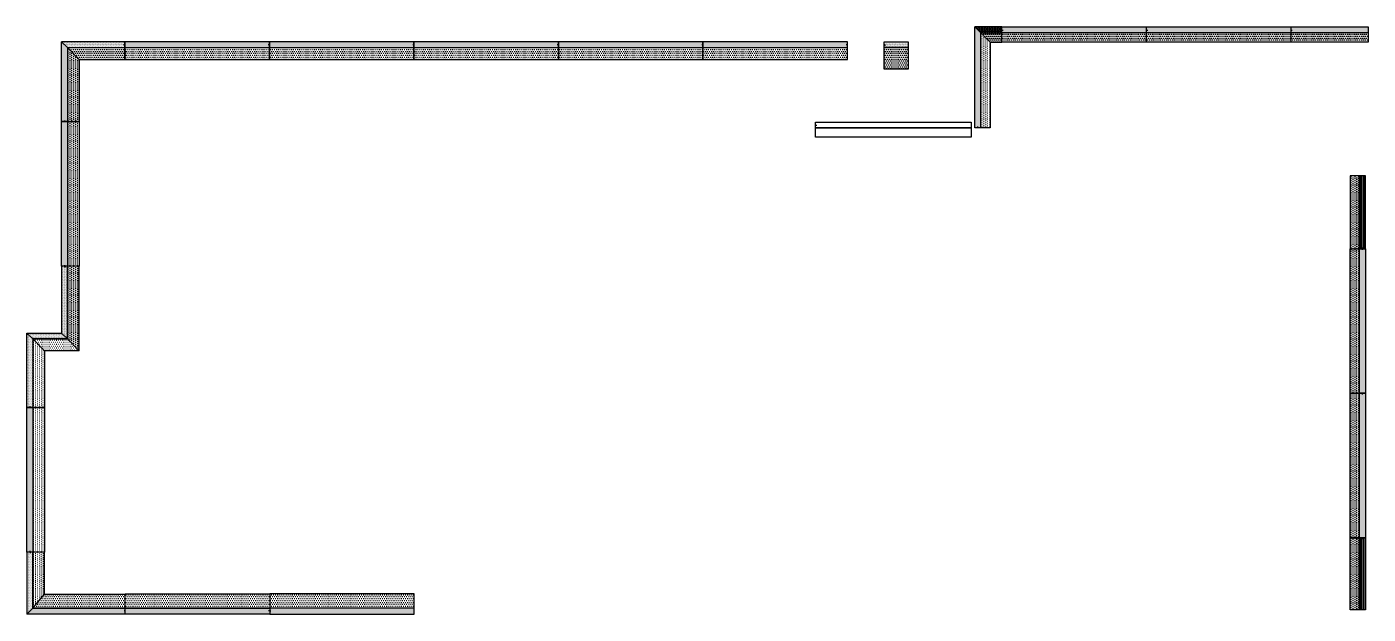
# Model space of a CAD drawing. Header units: millimetres. Extents: x 663313 to 1226001, y 1431724 to 1620898.
# Drawn here: x 685025 to 712865, y 1468232 to 1480417 of the extents above; entities that cross this region are included whole.
import ezdxf

# ---------------------------------------------------------------- set-up
doc = ezdxf.new("R2010")
doc.units = ezdxf.units.MM
doc.set_wipeout_variables(frame=1)
for name, color, linetype in [('010 - ASPG_FLASHING_HATCH_', 7, 'Continuous'), ('010 - ASPG_FLASHING_MAIN_COLOR_2', 7, 'Continuous'), ('010 - ASPG_FLASHING_MAIN_COLOR_4', 7, 'Continuous'), ('010 - ASPG_FLASHING_SUB_COLOR_1', 7, 'Continuous'), ('010 - ASPG_FLASHING_WIPEOUT_', 7, 'Continuous')]:
    doc.layers.add(name, color=color, linetype=linetype)
pattern_1 = [(0, (0, 0), (7.9375, 15.875), [0, -15.875])]
pattern_2 = [(0, (0, 0), (19.84375, 39.6875), [0, -39.6875])]

# ---------------------------------------------------------------- blocks, each defined once
blk = doc.blocks.new('*U5625')
at = {"color": 7}
blk.add_wipeout([(0, -52), (3000, -52), (3000, -298), (0, -298)], dxfattribs=at).dxf.layer = '010 - ASPG_FLASHING_WIPEOUT_'
at = {"layer": '010 - ASPG_FLASHING_HATCH_'}
h = blk.add_hatch(dxfattribs=at)
h.set_pattern_fill('DOTS', scale=0.5)
h.set_pattern_definition(pattern_2)
h.paths.add_polyline_path([(0, -52), (3000, -52), (3000, -298), (0, -298)])
at = {"layer": '010 - ASPG_FLASHING_MAIN_COLOR_2', "color": 7}
blk.add_lwpolyline([(0, -52), (3000, -52), (3000, -298), (0, -298)], close=True, dxfattribs=at)
at = {"color": 7}
blk.add_wipeout([(0, 69.3), (3000, 69.3), (3000, -52), (0, -52)], dxfattribs=at).dxf.layer = '010 - ASPG_FLASHING_WIPEOUT_'
at = {"layer": '010 - ASPG_FLASHING_HATCH_'}
h = blk.add_hatch(dxfattribs=at)
h.set_pattern_fill('DOTS', scale=0.2)
h.set_pattern_definition(pattern_1)
h.paths.add_polyline_path([(0, 69.3), (3000, 69.3), (3000, -52), (0, -52)])
at = {"layer": '010 - ASPG_FLASHING_MAIN_COLOR_4', "color": 7}
blk.add_lwpolyline([(0, 69.3), (3000, 69.3), (3000, -52), (0, -52)], close=True, dxfattribs=at)
at = {"layer": 'Defpoints', "color": 7}
blk.add_line((0, 2), (25, 2), dxfattribs=at)
blk.add_line((0, 2), (25, 2), dxfattribs=at)
blk = doc.blocks.new('010 - ASPG_FLASING_TYPE-1')
at = {"color": 7}
blk.add_wipeout([(0, -54), (500, -54), (500, -502), (0, -502)], dxfattribs=at).dxf.layer = '010 - ASPG_FLASHING_WIPEOUT_'
at = {"layer": '010 - ASPG_FLASHING_HATCH_'}
h = blk.add_hatch(dxfattribs=at)
h.set_pattern_fill('DOTS', scale=0.5)
h.set_pattern_definition(pattern_2)
h.paths.add_polyline_path([(0, -54), (500, -54), (500, -502), (0, -502)])
at = {"layer": '010 - ASPG_FLASHING_MAIN_COLOR_2', "color": 7}
blk.add_lwpolyline([(0, -54), (500, -54), (500, -502), (0, -502)], close=True, dxfattribs=at)
at = {"color": 7}
blk.add_wipeout([(0, 67.3), (500, 67.3), (500, -54), (0, -54)], dxfattribs=at).dxf.layer = '010 - ASPG_FLASHING_WIPEOUT_'
at = {"layer": '010 - ASPG_FLASHING_HATCH_'}
h = blk.add_hatch(dxfattribs=at)
h.set_pattern_fill('DOTS', scale=0.2)
h.set_pattern_definition(pattern_1)
h.paths.add_polyline_path([(0, 67.3), (500, 67.3), (500, -54), (0, -54)])
at = {"layer": '010 - ASPG_FLASHING_MAIN_COLOR_4', "color": 7}
blk.add_lwpolyline([(0, 67.3), (500, 67.3), (500, -54), (0, -54)], close=True, dxfattribs=at)
at = {"layer": 'Defpoints', "color": 7}
for p, q in [((0, 2), (25, 2)), ((0, 0), (25, 0))]:
    blk.add_line(p, q, dxfattribs=at)
blk = doc.blocks.new('*U5638')
at = {"color": 7}
blk.add_wipeout([(0, -52), (1191, -52), (944, -298), (0, -298)], dxfattribs=at).dxf.layer = '010 - ASPG_FLASHING_WIPEOUT_'
at = {"layer": '010 - ASPG_FLASHING_HATCH_'}
h = blk.add_hatch(dxfattribs=at)
h.set_pattern_fill('DOTS', scale=0.5)
h.set_pattern_definition(pattern_2)
h.paths.add_polyline_path([(0, -52), (1191, -52), (944, -298), (0, -298)])
at = {"layer": '010 - ASPG_FLASHING_MAIN_COLOR_2', "color": 7}
blk.add_lwpolyline([(0, -52), (1191, -52), (944, -298), (0, -298)], close=True, dxfattribs=at)
at = {"color": 7}
blk.add_wipeout([(0, 69), (1312, 69), (1191, -52), (0, -52)], dxfattribs=at).dxf.layer = '010 - ASPG_FLASHING_WIPEOUT_'
at = {"layer": '010 - ASPG_FLASHING_HATCH_'}
h = blk.add_hatch(dxfattribs=at)
h.set_pattern_fill('DOTS', scale=0.2)
h.set_pattern_definition(pattern_1)
h.paths.add_polyline_path([(0, 69), (1312, 69), (1191, -52), (0, -52)])
at = {"layer": '010 - ASPG_FLASHING_MAIN_COLOR_4', "color": 7}
blk.add_lwpolyline([(0, 69), (1312, 69), (1191, -52), (0, -52)], close=True, dxfattribs=at)
at = {"layer": 'Defpoints', "color": 7}
blk.add_line((0, 2), (25, 2), dxfattribs=at)
blk.add_line((0, 2), (25, 2), dxfattribs=at)
blk = doc.blocks.new('*U5637')
at = {"color": 7}
blk.add_wipeout([(0, -52), (1538, -52), (1292, -298), (0, -298)], dxfattribs=at).dxf.layer = '010 - ASPG_FLASHING_WIPEOUT_'
at = {"layer": '010 - ASPG_FLASHING_HATCH_'}
h = blk.add_hatch(dxfattribs=at)
h.set_pattern_fill('DOTS', scale=0.5)
h.set_pattern_definition(pattern_2)
h.paths.add_polyline_path([(0, -52), (1538, -52), (1292, -298), (0, -298)])
at = {"layer": '010 - ASPG_FLASHING_MAIN_COLOR_2', "color": 7}
blk.add_lwpolyline([(0, -52), (1538, -52), (1292, -298), (0, -298)], close=True, dxfattribs=at)
at = {"color": 7}
blk.add_wipeout([(0, 69), (1659, 69), (1538, -52), (0, -52)], dxfattribs=at).dxf.layer = '010 - ASPG_FLASHING_WIPEOUT_'
at = {"layer": '010 - ASPG_FLASHING_HATCH_'}
h = blk.add_hatch(dxfattribs=at)
h.set_pattern_fill('DOTS', scale=0.2)
h.set_pattern_definition(pattern_1)
h.paths.add_polyline_path([(0, 69), (1659, 69), (1538, -52), (0, -52)])
at = {"layer": '010 - ASPG_FLASHING_MAIN_COLOR_4', "color": 7}
blk.add_lwpolyline([(0, 69), (1659, 69), (1538, -52), (0, -52)], close=True, dxfattribs=at)
at = {"layer": 'Defpoints', "color": 7}
blk.add_line((0, 2), (25, 2), dxfattribs=at)
blk.add_line((0, 2), (25, 2), dxfattribs=at)
blk = doc.blocks.new('*U5636')
at = {"color": 7}
blk.add_wipeout([(0, -52), (3000, -52), (3000, -298), (0, -298)], dxfattribs=at).dxf.layer = '010 - ASPG_FLASHING_WIPEOUT_'
at = {"layer": '010 - ASPG_FLASHING_HATCH_'}
h = blk.add_hatch(dxfattribs=at)
h.set_pattern_fill('DOTS', scale=0.5)
h.set_pattern_definition(pattern_2)
h.paths.add_polyline_path([(0, -52), (3000, -52), (3000, -298), (0, -298)])
at = {"layer": '010 - ASPG_FLASHING_MAIN_COLOR_2', "color": 7}
blk.add_lwpolyline([(0, -52), (3000, -52), (3000, -298), (0, -298)], close=True, dxfattribs=at)
at = {"color": 7}
blk.add_wipeout([(0, 69.3), (3000, 69.3), (3000, -52), (0, -52)], dxfattribs=at).dxf.layer = '010 - ASPG_FLASHING_WIPEOUT_'
at = {"layer": '010 - ASPG_FLASHING_HATCH_'}
h = blk.add_hatch(dxfattribs=at)
h.set_pattern_fill('DOTS', scale=0.2)
h.set_pattern_definition(pattern_1)
h.paths.add_polyline_path([(0, 69.3), (3000, 69.3), (3000, -52), (0, -52)])
at = {"layer": '010 - ASPG_FLASHING_MAIN_COLOR_4', "color": 7}
blk.add_lwpolyline([(0, 69.3), (3000, 69.3), (3000, -52), (0, -52)], close=True, dxfattribs=at)
at = {"layer": 'Defpoints', "color": 7}
blk.add_line((0, 2), (25, 2), dxfattribs=at)
blk.add_line((0, 2), (25, 2), dxfattribs=at)
blk = doc.blocks.new('*U5635')
at = {"color": 7}
blk.add_wipeout([(0, -52), (842.3, -52), (1088.3, -298), (0, -298)], dxfattribs=at).dxf.layer = '010 - ASPG_FLASHING_WIPEOUT_'
at = {"layer": '010 - ASPG_FLASHING_HATCH_'}
h = blk.add_hatch(dxfattribs=at)
h.set_pattern_fill('DOTS', scale=0.5)
h.set_pattern_definition(pattern_2)
h.paths.add_polyline_path([(0, -52), (842.3, -52), (1088.3, -298), (0, -298)])
at = {"layer": '010 - ASPG_FLASHING_MAIN_COLOR_2', "color": 7}
blk.add_lwpolyline([(0, -52), (842.3, -52), (1088.3, -298), (0, -298)], close=True, dxfattribs=at)
at = {"color": 7}
blk.add_wipeout([(0, 69.3), (721, 69.3), (842.3, -52), (0, -52)], dxfattribs=at).dxf.layer = '010 - ASPG_FLASHING_WIPEOUT_'
at = {"layer": '010 - ASPG_FLASHING_HATCH_'}
h = blk.add_hatch(dxfattribs=at)
h.set_pattern_fill('DOTS', scale=0.2)
h.set_pattern_definition(pattern_1)
h.paths.add_polyline_path([(0, 69.3), (721, 69.3), (842.3, -52), (0, -52)])
at = {"layer": '010 - ASPG_FLASHING_MAIN_COLOR_4', "color": 7}
blk.add_lwpolyline([(0, 69.3), (721, 69.3), (842.3, -52), (0, -52)], close=True, dxfattribs=at)
at = {"layer": 'Defpoints', "color": 7}
blk.add_line((0, 2), (25, 2), dxfattribs=at)
blk.add_line((0, 2), (25, 2), dxfattribs=at)
blk = doc.blocks.new('*U5634')
at = {"color": 7}
blk.add_wipeout([(0, -52), (1508, -52), (1754, -298), (0, -298)], dxfattribs=at).dxf.layer = '010 - ASPG_FLASHING_WIPEOUT_'
at = {"layer": '010 - ASPG_FLASHING_HATCH_'}
h = blk.add_hatch(dxfattribs=at)
h.set_pattern_fill('DOTS', scale=0.5)
h.set_pattern_definition(pattern_2)
h.paths.add_polyline_path([(0, -52), (1508, -52), (1754, -298), (0, -298)])
at = {"layer": '010 - ASPG_FLASHING_MAIN_COLOR_2', "color": 7}
blk.add_lwpolyline([(0, -52), (1508, -52), (1754, -298), (0, -298)], close=True, dxfattribs=at)
at = {"color": 7}
blk.add_wipeout([(0, 69.3), (1386.7, 69.3), (1508, -52), (0, -52)], dxfattribs=at).dxf.layer = '010 - ASPG_FLASHING_WIPEOUT_'
at = {"layer": '010 - ASPG_FLASHING_HATCH_'}
h = blk.add_hatch(dxfattribs=at)
h.set_pattern_fill('DOTS', scale=0.2)
h.set_pattern_definition(pattern_1)
h.paths.add_polyline_path([(0, 69.3), (1386.7, 69.3), (1508, -52), (0, -52)])
at = {"layer": '010 - ASPG_FLASHING_MAIN_COLOR_4', "color": 7}
blk.add_lwpolyline([(0, 69.3), (1386.7, 69.3), (1508, -52), (0, -52)], close=True, dxfattribs=at)
at = {"layer": 'Defpoints', "color": 7}
blk.add_line((0, 2), (25, 2), dxfattribs=at)
blk.add_line((0, 2), (25, 2), dxfattribs=at)
blk = doc.blocks.new('*U5633')
at = {"color": 7}
blk.add_wipeout([(0, -52), (1422, -52), (1176, -298), (0, -298)], dxfattribs=at).dxf.layer = '010 - ASPG_FLASHING_WIPEOUT_'
at = {"layer": '010 - ASPG_FLASHING_HATCH_'}
h = blk.add_hatch(dxfattribs=at)
h.set_pattern_fill('DOTS', scale=0.5)
h.set_pattern_definition(pattern_2)
h.paths.add_polyline_path([(0, -52), (1422, -52), (1176, -298), (0, -298)])
at = {"layer": '010 - ASPG_FLASHING_MAIN_COLOR_2', "color": 7}
blk.add_lwpolyline([(0, -52), (1422, -52), (1176, -298), (0, -298)], close=True, dxfattribs=at)
at = {"color": 7}
blk.add_wipeout([(0, 69.3), (1543.3, 69.3), (1422, -52), (0, -52)], dxfattribs=at).dxf.layer = '010 - ASPG_FLASHING_WIPEOUT_'
at = {"layer": '010 - ASPG_FLASHING_HATCH_'}
h = blk.add_hatch(dxfattribs=at)
h.set_pattern_fill('DOTS', scale=0.2)
h.set_pattern_definition(pattern_1)
h.paths.add_polyline_path([(0, 69.3), (1543.3, 69.3), (1422, -52), (0, -52)])
at = {"layer": '010 - ASPG_FLASHING_MAIN_COLOR_4', "color": 7}
blk.add_lwpolyline([(0, 69.3), (1543.3, 69.3), (1422, -52), (0, -52)], close=True, dxfattribs=at)
at = {"layer": 'Defpoints', "color": 7}
blk.add_line((0, 2), (25, 2), dxfattribs=at)
blk.add_line((0, 2), (25, 2), dxfattribs=at)
blk = doc.blocks.new('*U5632')
at = {"color": 7}
blk.add_wipeout([(0, -52), (3000, -52), (3000, -298), (0, -298)], dxfattribs=at).dxf.layer = '010 - ASPG_FLASHING_WIPEOUT_'
at = {"layer": '010 - ASPG_FLASHING_HATCH_'}
h = blk.add_hatch(dxfattribs=at)
h.set_pattern_fill('DOTS', scale=0.5)
h.set_pattern_definition(pattern_2)
h.paths.add_polyline_path([(0, -52), (3000, -52), (3000, -298), (0, -298)])
at = {"layer": '010 - ASPG_FLASHING_MAIN_COLOR_2', "color": 7}
blk.add_lwpolyline([(0, -52), (3000, -52), (3000, -298), (0, -298)], close=True, dxfattribs=at)
at = {"color": 7}
blk.add_wipeout([(0, 69.3), (3000, 69.3), (3000, -52), (0, -52)], dxfattribs=at).dxf.layer = '010 - ASPG_FLASHING_WIPEOUT_'
at = {"layer": '010 - ASPG_FLASHING_HATCH_'}
h = blk.add_hatch(dxfattribs=at)
h.set_pattern_fill('DOTS', scale=0.2)
h.set_pattern_definition(pattern_1)
h.paths.add_polyline_path([(0, 69.3), (3000, 69.3), (3000, -52), (0, -52)])
at = {"layer": '010 - ASPG_FLASHING_MAIN_COLOR_4', "color": 7}
blk.add_lwpolyline([(0, 69.3), (3000, 69.3), (3000, -52), (0, -52)], close=True, dxfattribs=at)
at = {"layer": 'Defpoints', "color": 7}
blk.add_line((0, 2), (25, 2), dxfattribs=at)
blk.add_line((0, 2), (25, 2), dxfattribs=at)
blk = doc.blocks.new('*U5631')
at = {"color": 7}
blk.add_wipeout([(0, -52), (1921, -52), (1674, -348), (0, -348)], dxfattribs=at).dxf.layer = '010 - ASPG_FLASHING_WIPEOUT_'
at = {"layer": '010 - ASPG_FLASHING_HATCH_'}
h = blk.add_hatch(dxfattribs=at)
h.set_pattern_fill('DOTS', scale=0.5)
h.set_pattern_definition(pattern_2)
h.paths.add_polyline_path([(0, -52), (1921, -52), (1674, -348), (0, -348)])
at = {"layer": '010 - ASPG_FLASHING_MAIN_COLOR_2', "color": 7}
blk.add_lwpolyline([(0, -52), (1921, -52), (1674, -348), (0, -348)], close=True, dxfattribs=at)
at = {"color": 7}
blk.add_wipeout([(0, 69), (2042, 69), (1921, -52), (0, -52)], dxfattribs=at).dxf.layer = '010 - ASPG_FLASHING_WIPEOUT_'
at = {"layer": '010 - ASPG_FLASHING_HATCH_'}
h = blk.add_hatch(dxfattribs=at)
h.set_pattern_fill('DOTS', scale=0.2)
h.set_pattern_definition(pattern_1)
h.paths.add_polyline_path([(0, 69), (2042, 69), (1921, -52), (0, -52)])
at = {"layer": '010 - ASPG_FLASHING_MAIN_COLOR_4', "color": 7}
blk.add_lwpolyline([(0, 69), (2042, 69), (1921, -52), (0, -52)], close=True, dxfattribs=at)
at = {"layer": 'Defpoints', "color": 7}
blk.add_line((0, 2), (25, 2), dxfattribs=at)
blk.add_line((0, 2), (25, 2), dxfattribs=at)
blk = doc.blocks.new('*U5621')
at = {"color": 7}
blk.add_wipeout([(0, -54), (3000, -54), (3000, -350), (0, -350)], dxfattribs=at).dxf.layer = '010 - ASPG_FLASHING_WIPEOUT_'
at = {"layer": '010 - ASPG_FLASHING_HATCH_'}
h = blk.add_hatch(dxfattribs=at)
h.set_pattern_fill('DOTS', scale=0.5)
h.set_pattern_definition(pattern_2)
h.paths.add_polyline_path([(0, -54), (3000, -54), (3000, -350), (0, -350)])
at = {"layer": '010 - ASPG_FLASHING_MAIN_COLOR_2', "color": 7}
blk.add_lwpolyline([(0, -54), (3000, -54), (3000, -350), (0, -350)], close=True, dxfattribs=at)
at = {"color": 7}
blk.add_wipeout([(0, 67.3), (3000, 67.3), (3000, -54), (0, -54)], dxfattribs=at).dxf.layer = '010 - ASPG_FLASHING_WIPEOUT_'
at = {"layer": '010 - ASPG_FLASHING_HATCH_'}
h = blk.add_hatch(dxfattribs=at)
h.set_pattern_fill('DOTS', scale=0.2)
h.set_pattern_definition(pattern_1)
h.paths.add_polyline_path([(0, 67.3), (3000, 67.3), (3000, -54), (0, -54)])
at = {"layer": '010 - ASPG_FLASHING_MAIN_COLOR_4', "color": 7}
blk.add_lwpolyline([(0, 67.3), (3000, 67.3), (3000, -54), (0, -54)], close=True, dxfattribs=at)
at = {"layer": 'Defpoints', "color": 7}
for p, q in [((0, 2), (25, 2)), ((0, 0), (25, 0))]:
    blk.add_line(p, q, dxfattribs=at)
blk = doc.blocks.new('*U5630')
at = {"color": 7}
blk.add_wipeout([(0, -52), (1166, -52), (870, -297), (0, -298)], dxfattribs=at).dxf.layer = '010 - ASPG_FLASHING_WIPEOUT_'
at = {"layer": '010 - ASPG_FLASHING_HATCH_'}
h = blk.add_hatch(dxfattribs=at)
h.set_pattern_fill('DOTS', scale=0.5)
h.set_pattern_definition(pattern_2)
h.paths.add_polyline_path([(0, -52), (1166, -52), (870, -297), (0, -298)])
at = {"layer": '010 - ASPG_FLASHING_MAIN_COLOR_2', "color": 7}
blk.add_lwpolyline([(0, -52), (1166, -52), (870, -297), (0, -298)], close=True, dxfattribs=at)
at = {"color": 7}
blk.add_wipeout([(0, 69), (1287, 69), (1166, -52), (0, -52)], dxfattribs=at).dxf.layer = '010 - ASPG_FLASHING_WIPEOUT_'
at = {"layer": '010 - ASPG_FLASHING_HATCH_'}
h = blk.add_hatch(dxfattribs=at)
h.set_pattern_fill('DOTS', scale=0.2)
h.set_pattern_definition(pattern_1)
h.paths.add_polyline_path([(0, 69), (1287, 69), (1166, -52), (0, -52)])
at = {"layer": '010 - ASPG_FLASHING_MAIN_COLOR_4', "color": 7}
blk.add_lwpolyline([(0, 69), (1287, 69), (1166, -52), (0, -52)], close=True, dxfattribs=at)
at = {"layer": 'Defpoints', "color": 7}
blk.add_line((0, 2), (25, 2), dxfattribs=at)
blk.add_line((0, 2), (25, 2), dxfattribs=at)
blk = doc.blocks.new('*U5629')
at = {"color": 7}
blk.add_wipeout([(0, -52), (443, -52), (247, -248), (0, -248)], dxfattribs=at).dxf.layer = '010 - ASPG_FLASHING_WIPEOUT_'
at = {"layer": '010 - ASPG_FLASHING_HATCH_'}
h = blk.add_hatch(dxfattribs=at)
h.set_pattern_fill('DOTS', scale=0.5)
h.set_pattern_definition(pattern_2)
h.paths.add_polyline_path([(0, -52), (443, -52), (247, -248), (0, -248)])
at = {"layer": '010 - ASPG_FLASHING_MAIN_COLOR_2', "color": 7}
blk.add_lwpolyline([(0, -52), (443, -52), (247, -248), (0, -248)], close=True, dxfattribs=at)
at = {"color": 7}
blk.add_wipeout([(0, 69.3), (564.3, 69.3), (443, -52), (0, -52)], dxfattribs=at).dxf.layer = '010 - ASPG_FLASHING_WIPEOUT_'
at = {"layer": '010 - ASPG_FLASHING_HATCH_'}
h = blk.add_hatch(dxfattribs=at)
h.set_pattern_fill('DOTS', scale=0.2)
h.set_pattern_definition(pattern_1)
h.paths.add_polyline_path([(0, 69.3), (564.3, 69.3), (443, -52), (0, -52)])
at = {"layer": '010 - ASPG_FLASHING_MAIN_COLOR_4', "color": 7}
blk.add_lwpolyline([(0, 69.3), (564.3, 69.3), (443, -52), (0, -52)], close=True, dxfattribs=at)
at = {"layer": 'Defpoints', "color": 7}
blk.add_line((0, 2), (25, 2), dxfattribs=at)
blk.add_line((0, 2), (25, 2), dxfattribs=at)
blk = doc.blocks.new('*U5628')
at = {"color": 7}
blk.add_wipeout([(0, -52), (1972, -52), (1776, -248), (0, -248)], dxfattribs=at).dxf.layer = '010 - ASPG_FLASHING_WIPEOUT_'
at = {"layer": '010 - ASPG_FLASHING_HATCH_'}
h = blk.add_hatch(dxfattribs=at)
h.set_pattern_fill('DOTS', scale=0.5)
h.set_pattern_definition(pattern_2)
h.paths.add_polyline_path([(0, -52), (1972, -52), (1776, -248), (0, -248)])
at = {"layer": '010 - ASPG_FLASHING_MAIN_COLOR_2', "color": 7}
blk.add_lwpolyline([(0, -52), (1972, -52), (1776, -248), (0, -248)], close=True, dxfattribs=at)
at = {"color": 7}
blk.add_wipeout([(0, 69), (2093, 69), (1972, -52), (0, -52)], dxfattribs=at).dxf.layer = '010 - ASPG_FLASHING_WIPEOUT_'
at = {"layer": '010 - ASPG_FLASHING_HATCH_'}
h = blk.add_hatch(dxfattribs=at)
h.set_pattern_fill('DOTS', scale=0.2)
h.set_pattern_definition(pattern_1)
h.paths.add_polyline_path([(0, 69), (2093, 69), (1972, -52), (0, -52)])
at = {"layer": '010 - ASPG_FLASHING_MAIN_COLOR_4', "color": 7}
blk.add_lwpolyline([(0, 69), (2093, 69), (1972, -52), (0, -52)], close=True, dxfattribs=at)
at = {"layer": 'Defpoints', "color": 7}
blk.add_line((0, 2), (25, 2), dxfattribs=at)
blk.add_line((0, 2), (25, 2), dxfattribs=at)
blk = doc.blocks.new('*U5627')
at = {"color": 7}
blk.add_wipeout([(0, -52), (3000, -50), (3000, -246), (0, -248)], dxfattribs=at).dxf.layer = '010 - ASPG_FLASHING_WIPEOUT_'
at = {"layer": '010 - ASPG_FLASHING_HATCH_'}
h = blk.add_hatch(dxfattribs=at)
h.set_pattern_fill('DOTS', scale=0.5)
h.set_pattern_definition(pattern_2)
h.paths.add_polyline_path([(0, -52), (3000, -50), (3000, -246), (0, -248)])
at = {"layer": '010 - ASPG_FLASHING_MAIN_COLOR_2', "color": 7}
blk.add_lwpolyline([(0, -52), (3000, -50), (3000, -246), (0, -248)], close=True, dxfattribs=at)
at = {"color": 7}
blk.add_wipeout([(0, 69.3), (3000, 69.3), (3000, -50), (0, -52)], dxfattribs=at).dxf.layer = '010 - ASPG_FLASHING_WIPEOUT_'
at = {"layer": '010 - ASPG_FLASHING_HATCH_'}
h = blk.add_hatch(dxfattribs=at)
h.set_pattern_fill('DOTS', scale=0.2)
h.set_pattern_definition(pattern_1)
h.paths.add_polyline_path([(0, 69.3), (3000, 69.3), (3000, -50), (0, -52)])
at = {"layer": '010 - ASPG_FLASHING_MAIN_COLOR_4', "color": 7}
blk.add_lwpolyline([(0, 69.3), (3000, 69.3), (3000, -50), (0, -52)], close=True, dxfattribs=at)
at = {"layer": 'Defpoints', "color": 7}
blk.add_line((0, 2), (25, 2), dxfattribs=at)
blk.add_line((0, 2), (25, 2), dxfattribs=at)
blk = doc.blocks.new('*U5626')
at = {"color": 7}
blk.add_wipeout([(0, -52), (1601, -50), (1601, -246), (0, -248)], dxfattribs=at).dxf.layer = '010 - ASPG_FLASHING_WIPEOUT_'
at = {"layer": '010 - ASPG_FLASHING_HATCH_'}
h = blk.add_hatch(dxfattribs=at)
h.set_pattern_fill('DOTS', scale=0.5)
h.set_pattern_definition(pattern_2)
h.paths.add_polyline_path([(0, -52), (1601, -50), (1601, -246), (0, -248)])
at = {"layer": '010 - ASPG_FLASHING_MAIN_COLOR_2', "color": 7}
blk.add_lwpolyline([(0, -52), (1601, -50), (1601, -246), (0, -248)], close=True, dxfattribs=at)
at = {"color": 7}
blk.add_wipeout([(0, 69.3), (1601, 69.3), (1601, -50), (0, -52)], dxfattribs=at).dxf.layer = '010 - ASPG_FLASHING_WIPEOUT_'
at = {"layer": '010 - ASPG_FLASHING_HATCH_'}
h = blk.add_hatch(dxfattribs=at)
h.set_pattern_fill('DOTS', scale=0.2)
h.set_pattern_definition(pattern_1)
h.paths.add_polyline_path([(0, 69.3), (1601, 69.3), (1601, -50), (0, -52)])
at = {"layer": '010 - ASPG_FLASHING_MAIN_COLOR_4', "color": 7}
blk.add_lwpolyline([(0, 69.3), (1601, 69.3), (1601, -50), (0, -52)], close=True, dxfattribs=at)
at = {"layer": 'Defpoints', "color": 7}
blk.add_line((0, 2), (25, 2), dxfattribs=at)
blk.add_line((0, 2), (25, 2), dxfattribs=at)
blk = doc.blocks.new('*U5577')
at = {"color": 7}
blk.add_wipeout([(0, -52), (3234, -52), (3234, -248), (0, -248)], dxfattribs=at).dxf.layer = '010 - ASPG_FLASHING_WIPEOUT_'
at = {"layer": '010 - ASPG_FLASHING_SUB_COLOR_1', "color": 7}
blk.add_lwpolyline([(0, -52), (3234, -52), (3234, -248), (0, -248)], close=True, dxfattribs=at)
at = {"color": 7}
blk.add_wipeout([(0, 69.3), (3234, 69.3), (3234, -52), (0, -52)], dxfattribs=at).dxf.layer = '010 - ASPG_FLASHING_WIPEOUT_'
at = {"layer": '010 - ASPG_FLASHING_SUB_COLOR_1', "color": 7}
blk.add_lwpolyline([(0, 69.3), (3234, 69.3), (3234, -52), (0, -52)], close=True, dxfattribs=at)
at = {"layer": 'Defpoints', "color": 7}
blk.add_line((0, 2), (25, 2), dxfattribs=at)
blk.add_line((0, 2), (25, 2), dxfattribs=at)
blk = doc.blocks.new('*U5624')
at = {"color": 7}
blk.add_wipeout([(0, -52), (3000, -52), (3000, -248), (0, -248)], dxfattribs=at).dxf.layer = '010 - ASPG_FLASHING_WIPEOUT_'
at = {"layer": '010 - ASPG_FLASHING_HATCH_'}
h = blk.add_hatch(dxfattribs=at)
h.set_pattern_fill('DOTS', scale=0.5)
h.set_pattern_definition(pattern_2)
h.paths.add_polyline_path([(0, -52), (3000, -52), (3000, -248), (0, -248)])
at = {"layer": '010 - ASPG_FLASHING_MAIN_COLOR_2', "color": 7}
blk.add_lwpolyline([(0, -52), (3000, -52), (3000, -248), (0, -248)], close=True, dxfattribs=at)
at = {"color": 7}
blk.add_wipeout([(0, 69.3), (3000, 69.3), (3000, -52), (0, -52)], dxfattribs=at).dxf.layer = '010 - ASPG_FLASHING_WIPEOUT_'
at = {"layer": '010 - ASPG_FLASHING_HATCH_'}
h = blk.add_hatch(dxfattribs=at)
h.set_pattern_fill('DOTS', scale=0.2)
h.set_pattern_definition(pattern_1)
h.paths.add_polyline_path([(0, 69.3), (3000, 69.3), (3000, -52), (0, -52)])
at = {"layer": '010 - ASPG_FLASHING_MAIN_COLOR_4', "color": 7}
blk.add_lwpolyline([(0, 69.3), (3000, 69.3), (3000, -52), (0, -52)], close=True, dxfattribs=at)
at = {"layer": 'Defpoints', "color": 7}
blk.add_line((0, 2), (25, 2), dxfattribs=at)
blk.add_line((0, 2), (25, 2), dxfattribs=at)
blk = doc.blocks.new('*U5623')
at = {"color": 7}
blk.add_wipeout([(0, -52), (1510, -52), (1510, -248), (0, -248)], dxfattribs=at).dxf.layer = '010 - ASPG_FLASHING_WIPEOUT_'
at = {"layer": '010 - ASPG_FLASHING_HATCH_'}
h = blk.add_hatch(dxfattribs=at)
h.set_pattern_fill('DOTS', scale=0.5)
h.set_pattern_definition(pattern_2)
h.paths.add_polyline_path([(0, -52), (1510, -52), (1510, -248), (0, -248)])
at = {"layer": '010 - ASPG_FLASHING_MAIN_COLOR_2', "color": 7}
blk.add_lwpolyline([(0, -52), (1510, -52), (1510, -248), (0, -248)], close=True, dxfattribs=at)
at = {"color": 7}
blk.add_wipeout([(0, 69.3), (1510, 69.3), (1510, -52), (0, -52)], dxfattribs=at).dxf.layer = '010 - ASPG_FLASHING_WIPEOUT_'
at = {"layer": '010 - ASPG_FLASHING_HATCH_'}
h = blk.add_hatch(dxfattribs=at)
h.set_pattern_fill('DOTS', scale=0.2)
h.set_pattern_definition(pattern_1)
h.paths.add_polyline_path([(0, 69.3), (1510, 69.3), (1510, -52), (0, -52)])
at = {"layer": '010 - ASPG_FLASHING_MAIN_COLOR_4', "color": 7}
blk.add_lwpolyline([(0, 69.3), (1510, 69.3), (1510, -52), (0, -52)], close=True, dxfattribs=at)
at = {"layer": 'Defpoints', "color": 7}
blk.add_line((0, 2), (25, 2), dxfattribs=at)
blk.add_line((0, 2), (25, 2), dxfattribs=at)
blk = doc.blocks.new('*U5622')
at = {"color": 7}
blk.add_wipeout([(0, -52), (1490, -52), (1490, -248), (0, -248)], dxfattribs=at).dxf.layer = '010 - ASPG_FLASHING_WIPEOUT_'
at = {"layer": '010 - ASPG_FLASHING_HATCH_'}
h = blk.add_hatch(dxfattribs=at)
h.set_pattern_fill('DOTS', scale=0.5)
h.set_pattern_definition(pattern_2)
h.paths.add_polyline_path([(0, -52), (1490, -52), (1490, -248), (0, -248)])
at = {"layer": '010 - ASPG_FLASHING_MAIN_COLOR_2', "color": 7}
blk.add_lwpolyline([(0, -52), (1490, -52), (1490, -248), (0, -248)], close=True, dxfattribs=at)
at = {"color": 7}
blk.add_wipeout([(0, 69.3), (1490, 69.3), (1490, -52), (0, -52)], dxfattribs=at).dxf.layer = '010 - ASPG_FLASHING_WIPEOUT_'
at = {"layer": '010 - ASPG_FLASHING_HATCH_'}
h = blk.add_hatch(dxfattribs=at)
h.set_pattern_fill('DOTS', scale=0.2)
h.set_pattern_definition(pattern_1)
h.paths.add_polyline_path([(0, 69.3), (1490, 69.3), (1490, -52), (0, -52)])
at = {"layer": '010 - ASPG_FLASHING_MAIN_COLOR_4', "color": 7}
blk.add_lwpolyline([(0, 69.3), (1490, 69.3), (1490, -52), (0, -52)], close=True, dxfattribs=at)
at = {"layer": 'Defpoints', "color": 7}
blk.add_line((0, 2), (25, 2), dxfattribs=at)
blk.add_line((0, 2), (25, 2), dxfattribs=at)

msp = doc.modelspace()

# ---------------------------------------------------------------- block references
at = {"color": 7, "xscale": -1}
for name, p in [('*U5629', (705263.7942, 1480347.7565)), ('*U5625', (690058.7942, 1480039.7565)), ('*U5625', (696058.7942, 1480039.7565))]:
    msp.add_blockref(name, p, dxfattribs=at)
at = {"color": 7}
for name, p in [('010 - ASPG_FLASING_TYPE-1', (702820.185, 1480039.7565)), ('*U5635', (685025.4942, 1473993.7565))]:
    msp.add_blockref(name, p, dxfattribs=at)
for name, p, rotation in [('*U5624', (712739.7942, 1472814.7538), 270), ('*U5631', (687067.7942, 1468301.7565), 180)]:
    msp.add_blockref(name, p, dxfattribs=dict(at, rotation=rotation))

# ---------------------------------------------------------------- next in the draw order: block references
for name, p, rotation in [('*U5628', (704768.7942, 1478324.1716), 90), ('*U5624', (712739.7942, 1475814.7538), 270), ('*U5633', (685094.7942, 1472519.7565), 90), ('*U5622', (712739.7942, 1469814.7538), 270), ('*U5621', (690067.7942, 1468301.7565), 180)]:
    msp.add_blockref(name, p, dxfattribs=dict(at, rotation=rotation))
msp.add_blockref('*U5627', (705263.7942, 1480347.7565), dxfattribs=at)
at = {"color": 7, "xscale": -1}
for name, p in [('*U5638', (687058.7942, 1480039.7565)), ('*U5625', (693058.7942, 1480039.7565)), ('*U5625', (699058.7942, 1480039.7565))]:
    msp.add_blockref(name, p, dxfattribs=at)

# ---------------------------------------------------------------- next in the draw order: block references
at = {"color": 7}
for name, p in [('*U5627', (708263.7942, 1480347.7565)), ('*U5577', (701393.7942, 1478372.7565))]:
    msp.add_blockref(name, p, dxfattribs=at)
at = {"color": 7, "rotation": 90}
for name, p in [('*U5637', (685815.7942, 1478449.7565)), ('*U5632', (685094.7942, 1469519.7565))]:
    msp.add_blockref(name, p, dxfattribs=at)
at = {"color": 7, "xscale": -1}
msp.add_blockref('*U5625', (702058.7942, 1480039.7565), dxfattribs=at)
for name, p, rotation in [('*U5623', (712739.7942, 1475814.7538), 270), ('*U5621', (690067.7942, 1468301.7565), 180)]:
    msp.add_blockref(name, p, dxfattribs=dict(at, rotation=rotation))

# ---------------------------------------------------------------- next in the draw order: block references
at = {"color": 7}
msp.add_blockref('*U5626', (711263.7942, 1480347.7565), dxfattribs=at)
at = {"color": 7, "rotation": 90}
msp.add_blockref('*U5636', (685815.7942, 1475449.7565), dxfattribs=at)
at = {"color": 7, "xscale": -1, "rotation": 90}
msp.add_blockref('*U5630', (685094.7942, 1469519.7565), dxfattribs=at)

# ---------------------------------------------------------------- next in the draw order: block references
msp.add_blockref('*U5634', (685815.7942, 1475449.7565), dxfattribs=at)

doc.saveas('drawing.dxf')
